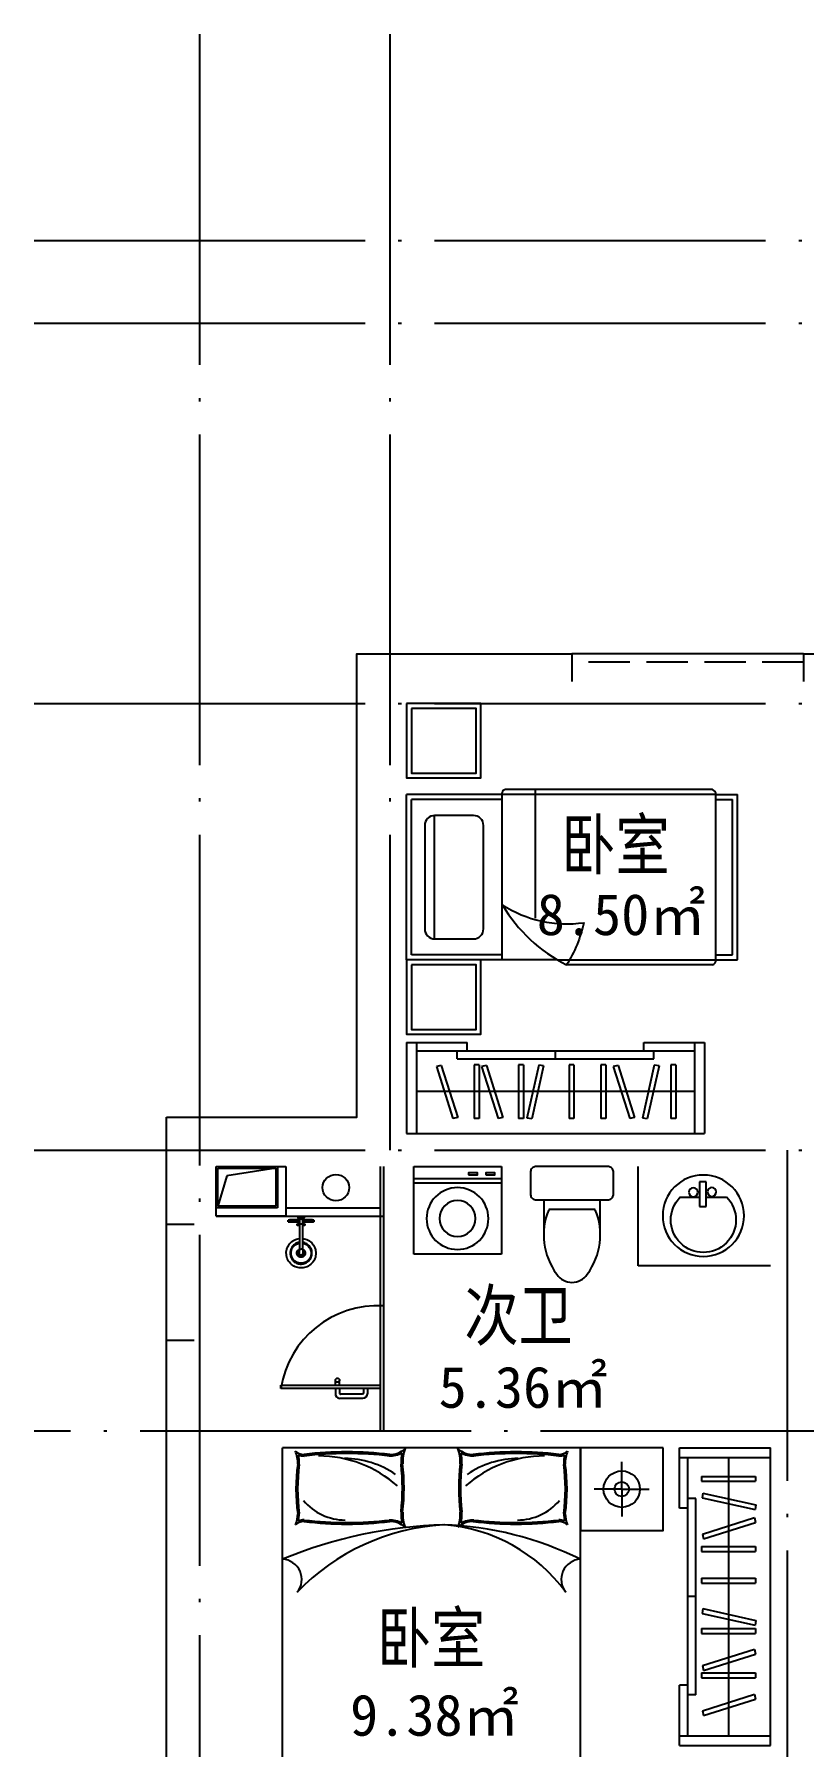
# Model space of a CAD drawing. Extents: x 12099 to 71499, y 175314 to 217314.
# Drawn here: x 21520 to 26170, y 196367 to 206722 of the extents above; entities that cross this region are included whole.
import ezdxf

# ---------------------------------------------------------------- set-up
doc = ezdxf.new("R2010")
doc.units = 0
doc.header["$LTSCALE"] = 1000
doc.header["$MEASUREMENT"] = 0
doc.linetypes.add('DASH', pattern=[0.35, 0.25, -0.1])
doc.linetypes.add('DOTE', pattern=[2.42, 2, -0.2, 0.02, -0.2])
doc.layers.get('0').update_dxf_attribs({"linetype": 'CONTINUOUS'})
for name, color, linetype in [('DOTE', 8, 'DOTE'), ('J家具', 25, 'CONTINUOUS'), ('LVTRY', 6, 'CONTINUOUS'), ('PUB STRM', 4, 'CONTINUOUS'), ('TEXT', 7, 'CONTINUOUS'), ('WALL', 9, 'CONTINUOUS'), ('WINDOW', 4, 'CONTINUOUS'), ('保温层', 42, 'CONTINUOUS'), ('栏板线脚', 5, 'CONTINUOUS')]:
    doc.layers.add(name, color=color, linetype=linetype)
doc.styles.add('-黑体', font='SIMHEI.TTF', dxfattribs={"width": 0.8})
doc.styles.add('DIM_FONT', font='SIMPLEX.shx', dxfattribs={"width": 0.8})
doc.styles.get("Standard").update_dxf_attribs({"font": 'GBENOR', "bigfont": 'GBCBIG'})

# ---------------------------------------------------------------- blocks, each defined once
blk = doc.blocks.new('A$C15E4124F')
at = {"layer": 'WALL'}
for p, q in [((420, 300), (0, 300)), ((0, 300), (0, 0)), ((420, 300), (50, 300)), ((50, 300), (50, 50)), ((410, 290), (60, 290)), ((60, 290), (60, 60)), ((60, 290), (356, 245)), ((356, 245), (410, 60)), ((410, 60), (410, 290)), ((420, 50), (420, 300)), ((420, 0), (420, 300)), ((0, 0), (420, 0)), ((50, 50), (420, 50)), ((60, 60), (410, 60))]:
    blk.add_line(p, q, dxfattribs=at)
blk = doc.blocks.new('_C44FON')
for p, q in [((-550.3, 0), (0, 0)), ((0, -1500), (0, 0)), ((-550.3, -304.7), (-550.3, 0)), ((-550.3, -49.5), (0, -49.5)), ((-500.8, -1450.5), (-500.8, -49.5)), ((-253.9, -49.5), (-253.9, -1450.5)), ((-416.7, -144.1), (-91.1, -144.1)), ((-416.7, -144.1), (-416.7, -168.8)), ((-416.7, -168.8), (-91.1, -168.8)), ((-91.1, -144.1), (-91.1, -168.8)), ((-451.3, -255.2), (-500.8, -255.2)), ((-451.3, -1244.8), (-451.3, -255.2)), ((-409.5, -227.9), (-414, -252.2)), ((-414, -252.2), (-93.8, -311.7)), ((-409.5, -227.9), (-89.3, -287.4)), ((-500.8, -304.7), (-550.3, -304.7)), ((-89.3, -287.4), (-93.8, -311.7)), ((-411.4, -434.6), (-96.4, -351.9)), ((-405.1, -458.5), (-90.1, -375.9)), ((-96.4, -351.9), (-90.1, -375.9)), ((-416.7, -496.9), (-416.7, -521.7)), ((-416.7, -496.9), (-91.1, -496.9)), ((-411.4, -434.6), (-405.1, -458.5)), ((-91.1, -496.9), (-91.1, -521.7)), ((-416.7, -521.7), (-91.1, -521.7)), ((-416.7, -656.8), (-416.7, -681.5)), ((-416.7, -656.8), (-91.1, -656.8)), ((-416.7, -681.5), (-91.1, -681.5)), ((-91.1, -656.8), (-91.1, -681.5)), ((-451.3, -750), (-500.8, -750)), ((-409.5, -810.1), (-414, -834.4)), ((-414, -834.4), (-93.8, -893.9)), ((-409.5, -810.1), (-89.3, -869.5)), ((-416.7, -911.2), (-416.7, -936)), ((-416.7, -911.2), (-91.1, -911.2)), ((-416.7, -936), (-91.1, -936)), ((-89.3, -869.5), (-93.8, -893.9)), ((-91.1, -911.2), (-91.1, -936)), ((-411.4, -1097.7), (-96.4, -1015.1)), ((-96.4, -1015.1), (-90.1, -1039)), ((-411.4, -1097.7), (-405.1, -1121.6)), ((-405.1, -1121.6), (-90.1, -1039)), ((-550.3, -1500), (-550.3, -1195.3)), ((-500.8, -1195.3), (-550.3, -1195.3)), ((-416.7, -1134.4), (-91.1, -1134.4)), ((-416.7, -1134.4), (-416.7, -1159.1)), ((-416.7, -1159.1), (-91.1, -1159.1)), ((-91.1, -1134.4), (-91.1, -1159.1)), ((-451.3, -1244.8), (-500.8, -1244.8)), ((-411.4, -1324.8), (-96.4, -1242.2)), ((-405.1, -1348.7), (-90.1, -1266.1)), ((-96.4, -1242.2), (-90.1, -1266.1)), ((-411.4, -1324.8), (-405.1, -1348.7)), ((-550.3, -1450.5), (0, -1450.5)), ((-550.3, -1500), (0, -1500))]:
    blk.add_line(p, q)
at = {"style": 'DIM_FONT', "width": 0.8, "flags": 9}
for tag in ['YSIZE', 'XSIZE']:
    blk.add_attdef(tag, (0, 0), '', height=0.5, dxfattribs=at)
blk = doc.blocks.new('c02')
at = {"layer": 'J家具'}
for p, q in [((-500, 0), (500, 0)), ((500, -579), (500, 0)), ((-500, -912), (-500, 0)), ((-470, -30), (470, -30)), ((-470, -579), (-470, -30)), ((470, -579), (470, -30)), ((-373, -170), (373, -170)), ((-500, -579), (510, -579)), ((500, -1870), (500, -579)), ((530, -1850), (530, -599)), ((-247, -779), (530, -779)), ((-500, -912), (-500, -1870)), ((-530, -1850), (-530, -967)), ((-500, -1870), (500, -1870)), ((-500, -1870), (-500, -2000)), ((-470, -1870), (-470, -1970)), ((470, -1870), (470, -1970)), ((500, -1870), (500, -2000)), ((-500, -2000), (500, -2000)), ((-470, -1970), (470, -1970))]:
    blk.add_line(p, q, dxfattribs=at)
blk.add_lwpolyline([(-373, -170), (-373, -405, 0.414214), (-313, -465), (313, -465, 0.414214), (373, -405), (373, -170, 0.414214), (313, -110), (-313, -110, 0.414214)], format="xyb", close=True, dxfattribs=at)
blk.add_lwpolyline([(-167, -579, 0.180302), (-275, -1071, -0.088637), (-530, -967, 28871.271551)], format="xyb", dxfattribs=at)
for centre, radius, start, end in [((313, -1392), 944, 120.6075, 153.2773), ((510, -599), 20, 0, 90), ((-501, -1839), 30.7, 200.3566, 272.3152), ((501, -1839), 30.7, 267.6884, 339.6917)]:
    blk.add_arc(centre, radius, start, end, dxfattribs=at)
blk = doc.blocks.new('c03')
at = {"layer": 'J家具', "ltscale": 100}
for points in [[(-225, 0), (225, 0), (225, -450), (-225, -450)], [(-195, -30), (195, -30), (195, -420), (-195, -420)]]:
    blk.add_lwpolyline(points, close=True, dxfattribs=at)
blk = doc.blocks.new('$PLAN$00001613')
for p, q in [((-260, -140), (-260, 140)), ((-200, 170), (-200, -170))]:
    blk.add_line(p, q)
blk.add_lwpolyline([(-430, -170), (-200, -170), (-200, -220, 0.414214), (-170, -250), (-30, -250, 0.414214), (0, -220), (0, 220, 0.414214), (-30, 250), (-170, 250, 0.414214), (-200, 220), (-200, 170), (-430, 170)], format="xyb")
for centre, radius, start, end in [((-413, -227), 398, 67.4505, 126.6381), ((-590, 0), 110, 123.4509, 236.5491), ((-413, 227), 398, 233.3619, 292.5495)]:
    blk.add_arc(centre, radius, start, end)
blk = doc.blocks.new('洗衣机')
at = {"layer": 'LVTRY'}
for p, q in [((288, 576), (-288, 576)), ((-288, 576), (-288, 0)), ((288, 0), (288, 576)), ((288, 499), (-288, 499)), ((288, 470), (-288, 470)), ((-288, 0), (288, 0))]:
    blk.add_line(p, q, dxfattribs=at)
for points in [[(-183, 522), (-243, 522), (-243, 536), (-183, 536)], [(-70, 522), (-130, 522), (-130, 536), (-70, 536)]]:
    blk.add_lwpolyline(points, close=True, dxfattribs=at)
for radius in [203, 118]:
    blk.add_circle((2, 235), radius, dxfattribs=at)
blk = doc.blocks.new('456356gdhd')
at = {"layer": 'LVTRY'}
for p, q in [((56180, -44889), (56180, -44879)), ((56183, -44879), (56181, -44879)), ((56181, -44879), (56181, -44889)), ((56181, -44889), (56183, -44889)), ((56188, -44879), (56183, -44879)), ((56183, -44879), (56188, -44879)), ((56183, -44879), (56183, -44889)), ((56183, -44889), (56183, -44879)), ((56188, -44889), (56183, -44889)), ((56183, -44889), (56188, -44889)), ((56184, -44880), (56188, -44880)), ((56184, -44880), (56184, -44887)), ((56184, -44887), (56188, -44887)), ((56245, -44878), (56188, -44878)), ((56188, -44878), (56188, -44880)), ((56188, -44887), (56188, -44890)), ((56188, -44890), (56244, -44890)), ((56198, -44877), (56189, -44877)), ((56189, -44877), (56245, -44877)), ((56245, -44877), (56198, -44877)), ((56245, -44877), (56198, -44877)), ((56198, -44877), (56245, -44877)), ((56236, -44904), (56236, -44904)), ((56248, -44905), (56236, -44904)), ((56236, -44910), (56236, -44910)), ((56236, -44910), (56248, -44910)), ((56238, -44857), (56238, -44864)), ((56238, -44864), (56278, -44864)), ((56238, -44865), (56255, -44865)), ((56238, -44874), (56245, -44874)), ((56238, -44875), (56238, -44874)), ((56238, -44875), (56245, -44875)), ((56241, -44875), (56241, -44879)), ((56245, -44879), (56241, -44879)), ((56241, -44879), (56245, -44879)), ((56244, -44886), (56246, -44886)), ((56244, -44887), (56244, -44893)), ((56244, -44887), (56246, -44887)), ((56244, -44893), (56247, -44894)), ((56248, -44893), (56244, -44893)), ((56248, -44893), (56244, -44893)), ((56245, -44881), (56245, -44865)), ((56245, -44885), (56245, -44886)), ((56245, -44894), (56245, -44905)), ((56245, -44910), (56245, -44914)), ((56245, -44914), (56248, -44914)), ((56246, -44914), (56248, -44914)), ((56247, -44894), (56247, -44894)), ((56248, -44894), (56247, -44894)), ((56247, -44894), (56248, -44894)), ((56248, -44881), (56248, -44901)), ((56248, -44901), (56258, -44901)), ((56248, -44901), (56248, -45055, 0)), ((56255, -44865), (56260, -44865)), ((56255, -44865), (56255, -44872)), ((56255, -44872), (56255, -44872)), ((56255, -44872), (56255, -44872)), ((56255, -44872), (56255, -44872)), ((56256, -44872), (56256, -44872)), ((56257, -44872), (56257, -44872)), ((56258, -44901), (56268, -44901)), ((56259, -44872), (56259, -44872)), ((56260, -44872), (56260, -44865)), ((56260, -44872), (56260, -44872)), ((56260, -44872), (56260, -44872)), ((56260, -44872), (56260, -44872)), ((56260, -44872), (56260, -44872)), ((56260, -44872), (56260, -44872)), ((56268, -44880), (56268, -44880)), ((56268, -44901), (56268, -44881)), ((56270, -44885), (56268, -44885)), ((56272, -44893), (56268, -44893)), ((56268, -44894), (56271, -44893)), ((56271, -44893), (56268, -44893)), ((56268, -44894), (56268, -44894)), ((56268, -44894), (56268, -44894)), ((56268, -44894), (56268, -44894)), ((56268, -44894), (56268, -44894)), ((56268, -44894), (56268, -44894)), ((56268, -44894), (56268, -44894)), ((56268, -44894), (56268, -44894)), ((56268, -45055, 0), (56268, -44901)), ((56280, -44904), (56268, -44905)), ((56268, -44910), (56280, -44910)), ((56268, -44914), (56270, -44914)), ((56268, -44914), (56270, -44914)), ((56270, -44886), (56270, -44885)), ((56271, -44886), (56270, -44886)), ((56270, -44886), (56271, -44886)), ((56270, -44887), (56272, -44887)), ((56270, -44905), (56270, -44894)), ((56270, -44914), (56270, -44910)), ((56271, -44881), (56271, -44865)), ((56271, -44865), (56271, -44878)), ((56278, -44874), (56271, -44874)), ((56278, -44875), (56271, -44875)), ((56271, -44877), (56327, -44877)), ((56271, -44877), (56318, -44877)), ((56318, -44877), (56271, -44877)), ((56327, -44878), (56271, -44878)), ((56272, -44887), (56272, -44893)), ((56272, -44890), (56327, -44890)), ((56278, -44864), (56278, -44857)), ((56278, -44874), (56278, -44875)), ((56280, -44904), (56280, -44904)), ((56280, -44910), (56280, -44910)), ((56318, -44890), (56327, -44890)), ((56327, -44880), (56327, -44878)), ((56332, -44879), (56327, -44879)), ((56327, -44879), (56333, -44879)), ((56332, -44880), (56327, -44880)), ((56327, -44890), (56327, -44887)), ((56327, -44887), (56332, -44887)), ((56333, -44889), (56327, -44889)), ((56327, -44889), (56332, -44889)), ((56332, -44879), (56332, -44889)), ((56332, -44880), (56332, -44887)), ((56333, -44889), (56333, -44879)), ((56335, -44879), (56333, -44879)), ((56335, -44889), (56333, -44889)), ((56335, -44879), (56335, -44889)), ((56335, -44889), (56335, -44879)), ((56239, -45087, 0), (56239, -45071, 0)), ((56239, -45075, 0), (56239, -45075, 0)), ((56239, -45083, 0), (56239, -45083, 0)), ((56244, -45085, 0), (56244, -45073, 0)), ((56246, -45055, 0), (56246, -45079, 0)), ((56270, -45055, 0), (56258, -45055, 0)), ((56270, -45079, 0), (56270, -45055, 0)), ((56271, -45085, 0), (56271, -45073, 0)), ((56276, -45071, 0), (56276, -45087, 0)), ((56276, -45075, 0), (56276, -45075, 0)), ((56276, -45083, 0), (56276, -45083, 0))]:
    blk.add_line(p, q, dxfattribs=at)
for points in [[(56181, -44879), (56181, -44879), (56181, -44879), (56180, -44879), (56180, -44879), (56180, -44879), (56180, -44879), (56180, -44879), (56180, -44879)], [(56180, -44889), (56180, -44889), (56180, -44889), (56180, -44889), (56180, -44889), (56180, -44889), (56181, -44889), (56181, -44889), (56181, -44889)], [(56183, -44879), (56183, -44879), (56183, -44879), (56183, -44879), (56183, -44879), (56183, -44879), (56183, -44879), (56183, -44879), (56183, -44879)], [(56183, -44889), (56183, -44889), (56183, -44889), (56183, -44889), (56183, -44889), (56183, -44889), (56183, -44889), (56183, -44889), (56183, -44889)], [(56189, -44877), (56189, -44877), (56189, -44877), (56189, -44878), (56188, -44878), (56188, -44878), (56188, -44878), (56188, -44878), (56188, -44878)], [(56188, -44884), (56188, -44883), (56188, -44882), (56188, -44881), (56188, -44880)], [(56188, -44887), (56188, -44887), (56188, -44886), (56188, -44885), (56188, -44884)], [(56188, -44890), (56188, -44890), (56188, -44890), (56188, -44890), (56188, -44890), (56189, -44890), (56189, -44890), (56189, -44890), (56189, -44890)], [(56244, -44890), (56231, -44890), (56209, -44890), (56201, -44890), (56194, -44890), (56190, -44890), (56190, -44890), (56189, -44890), (56189, -44890), (56189, -44890), (56189, -44890), (56189, -44890), (56189, -44890), (56190, -44890), (56190, -44890), (56191, -44890), (56191, -44890), (56192, -44890), (56193, -44890), (56194, -44890), (56195, -44890), (56195, -44890), (56196, -44890), (56196, -44890), (56197, -44890), (56198, -44890)], [(56236, -44904), (56236, -44904), (56236, -44904), (56235, -44904), (56235, -44904), (56235, -44905), (56235, -44905), (56234, -44905), (56234, -44905), (56234, -44906), (56234, -44907), (56234, -44907), (56234, -44908), (56234, -44909), (56234, -44909), (56234, -44909), (56235, -44910), (56235, -44910), (56235, -44910), (56235, -44910), (56236, -44910), (56236, -44910), (56236, -44910)], [(56237, -44907), (56237, -44907), (56237, -44907), (56237, -44906), (56237, -44906), (56237, -44906), (56237, -44905), (56237, -44905), (56237, -44905), (56237, -44905), (56237, -44905), (56237, -44904), (56236, -44904), (56236, -44904), (56236, -44904), (56236, -44904), (56236, -44904)], [(56236, -44910), (56236, -44910), (56236, -44910), (56236, -44910), (56236, -44910), (56237, -44910), (56237, -44910), (56237, -44910), (56237, -44910), (56237, -44909), (56237, -44909), (56237, -44909), (56237, -44908), (56237, -44908), (56237, -44908), (56237, -44908), (56237, -44907)], [(56238, -44864), (56238, -44864), (56238, -44864), (56238, -44864), (56238, -44864), (56238, -44864), (56238, -44865), (56238, -44865), (56238, -44865)], [(56261, -44865), (56263, -44865), (56265, -44865), (56269, -44865), (56272, -44865), (56274, -44865), (56276, -44865), (56277, -44865), (56277, -44865), (56277, -44865), (56277, -44865), (56277, -44865), (56277, -44865), (56277, -44865), (56276, -44865), (56275, -44865), (56274, -44865), (56273, -44865), (56272, -44865), (56270, -44865), (56269, -44865), (56267, -44865), (56265, -44865), (56263, -44865), (56261, -44865), (56258, -44865), (56254, -44865), (56251, -44865), (56247, -44865), (56244, -44865), (56241, -44865), (56240, -44865), (56238, -44865)], [(56241, -44879), (56241, -44879), (56241, -44879), (56241, -44879), (56241, -44879), (56241, -44879), (56241, -44879), (56241, -44879), (56241, -44879)], [(56241, -44879), (56242, -44879), (56243, -44880), (56244, -44880), (56245, -44880)], [(56244, -44886), (56244, -44886), (56244, -44886), (56244, -44886), (56244, -44886), (56244, -44886), (56244, -44886), (56244, -44887), (56244, -44887)], [(56244, -44893), (56244, -44893), (56244, -44893), (56244, -44893), (56244, -44893), (56244, -44893), (56244, -44893), (56244, -44893), (56244, -44893)], [(56248, -44890), (56247, -44889), (56247, -44889), (56247, -44888), (56247, -44888), (56246, -44887), (56246, -44887), (56246, -44886), (56246, -44886), (56245, -44885), (56245, -44885), (56245, -44884), (56245, -44884), (56245, -44883), (56245, -44883), (56245, -44882), (56245, -44881)], [(56245, -44885), (56245, -44885), (56245, -44885)], [(56245, -44914), (56245, -44914), (56245, -44914), (56245, -44914), (56246, -44914), (56246, -44914), (56246, -44914), (56246, -44914), (56246, -44914)], [(56248, -44914), (56247, -44914), (56246, -44914)], [(56247, -44894), (56247, -44894), (56247, -44894), (56247, -44894), (56247, -44894), (56247, -44894), (56247, -44894)], [(56258, -44871), (56257, -44871), (56257, -44872), (56256, -44872), (56256, -44872), (56255, -44872), (56255, -44872), (56254, -44872), (56254, -44872), (56254, -44872), (56253, -44873), (56253, -44873), (56252, -44873), (56252, -44873), (56251, -44874), (56251, -44874), (56251, -44874), (56250, -44875), (56250, -44875), (56250, -44875), (56250, -44876), (56249, -44876), (56249, -44877), (56249, -44877), (56249, -44878), (56248, -44878), (56248, -44879), (56248, -44879), (56248, -44879), (56248, -44880), (56248, -44880), (56248, -44881), (56248, -44881)], [(56255, -44865), (56255, -44865), (56255, -44865), (56255, -44865), (56255, -44865), (56255, -44865), (56255, -44865), (56255, -44865), (56255, -44865)], [(56255, -44872), (56256, -44871), (56257, -44871), (56257, -44871), (56258, -44871), (56258, -44871), (56259, -44871), (56260, -44871), (56260, -44872)], [(56255, -44872), (56255, -44872), (56255, -44872), (56255, -44872), (56255, -44872), (56255, -44872), (56255, -44872), (56255, -44872), (56255, -44872)], [(56268, -44881), (56268, -44881), (56268, -44880), (56267, -44879), (56267, -44879), (56267, -44878), (56267, -44878), (56267, -44877), (56267, -44877), (56266, -44876), (56266, -44876), (56266, -44876), (56265, -44875), (56265, -44875), (56265, -44874), (56264, -44874), (56264, -44874), (56264, -44873), (56263, -44873), (56263, -44873), (56262, -44873), (56262, -44872), (56261, -44872), (56261, -44872), (56261, -44872), (56260, -44872), (56260, -44872), (56259, -44872), (56258, -44871)], [(56260, -44865), (56260, -44865), (56260, -44865), (56260, -44865), (56260, -44865), (56260, -44865), (56260, -44865), (56260, -44865), (56261, -44865)], [(56260, -44872), (56260, -44872), (56260, -44872), (56260, -44872), (56260, -44872), (56260, -44872), (56260, -44872), (56260, -44872), (56260, -44872)], [(56260, -44872), (56260, -44872), (56260, -44872), (56260, -44872), (56260, -44872)], [(56267, -44878), (56268, -44879), (56268, -44879), (56268, -44880), (56268, -44880), (56268, -44881), (56268, -44881), (56268, -44882), (56268, -44882), (56268, -44883), (56268, -44884)], [(56267, -44878), (56267, -44878), (56267, -44878), (56267, -44878), (56267, -44878)], [(56267, -44879), (56267, -44879), (56267, -44879)], [(56268, -44890), (56268, -44889), (56268, -44889), (56269, -44888), (56269, -44888), (56269, -44887), (56269, -44887), (56270, -44886), (56270, -44886), (56270, -44885), (56270, -44885), (56270, -44884), (56270, -44884), (56271, -44883), (56271, -44883), (56271, -44882), (56271, -44881)], [(56270, -44885), (56270, -44886), (56270, -44886), (56270, -44887), (56269, -44887), (56269, -44888), (56269, -44889), (56268, -44889), (56268, -44890)], [(56268, -44894), (56268, -44894), (56268, -44894), (56268, -44894), (56268, -44894), (56268, -44894), (56268, -44894)], [(56268, -44894), (56268, -44894), (56268, -44894), (56268, -44894), (56268, -44894), (56268, -44894), (56268, -44894)], [(56268, -44894), (56268, -44894), (56268, -44894), (56268, -44894), (56268, -44894), (56268, -44894), (56268, -44894)], [(56270, -44885), (56270, -44885), (56270, -44885), (56270, -44885), (56270, -44885)], [(56270, -44914), (56270, -44914), (56270, -44914), (56270, -44914), (56270, -44914), (56270, -44914), (56270, -44914), (56270, -44914), (56270, -44914)], [(56272, -44887), (56272, -44887), (56272, -44886), (56272, -44886), (56272, -44886), (56272, -44886), (56271, -44886), (56271, -44886), (56271, -44886)], [(56271, -44893), (56271, -44893), (56272, -44893), (56272, -44893), (56272, -44893), (56272, -44893), (56272, -44893), (56272, -44893), (56272, -44893)], [(56327, -44890), (56321, -44890), (56306, -44890), (56284, -44890), (56272, -44890)], [(56277, -44865), (56277, -44865), (56277, -44865), (56278, -44864), (56278, -44864), (56278, -44864), (56278, -44864), (56278, -44864), (56278, -44864)], [(56280, -44904), (56279, -44904), (56279, -44904), (56279, -44905), (56279, -44905), (56278, -44905), (56278, -44906), (56278, -44907), (56278, -44907), (56278, -44908), (56278, -44908), (56278, -44909), (56279, -44910), (56279, -44910), (56279, -44910), (56279, -44910), (56280, -44910)], [(56281, -44907), (56281, -44907), (56281, -44907), (56281, -44906), (56281, -44906), (56281, -44906), (56281, -44905), (56281, -44905), (56281, -44905), (56281, -44905), (56281, -44905), (56281, -44904), (56280, -44904), (56280, -44904), (56280, -44904), (56280, -44904), (56280, -44904)], [(56280, -44910), (56280, -44910), (56280, -44910), (56280, -44910), (56280, -44910), (56281, -44910), (56281, -44910), (56281, -44910), (56281, -44910), (56281, -44909), (56281, -44909), (56281, -44909), (56281, -44909), (56281, -44908), (56281, -44908), (56281, -44908), (56281, -44907)], [(56327, -44877), (56325, -44877), (56321, -44877), (56318, -44877)], [(56327, -44878), (56327, -44877), (56327, -44877), (56327, -44877), (56327, -44877)], [(56327, -44878), (56327, -44877), (56327, -44877), (56327, -44877), (56327, -44877)], [(56327, -44878), (56327, -44878), (56327, -44878), (56327, -44878), (56327, -44878), (56327, -44878), (56327, -44878), (56327, -44878), (56327, -44878)], [(56327, -44878), (56327, -44878), (56327, -44878)], [(56327, -44878), (56327, -44878), (56327, -44878), (56327, -44878), (56327, -44878)], [(56327, -44878), (56327, -44878), (56327, -44878)], [(56327, -44880), (56327, -44881), (56327, -44882), (56327, -44883), (56327, -44884)], [(56327, -44884), (56327, -44885), (56327, -44886), (56327, -44887), (56327, -44887)], [(56327, -44890), (56327, -44890), (56327, -44890), (56327, -44890), (56327, -44890), (56327, -44890), (56327, -44890), (56327, -44890), (56327, -44890)], [(56333, -44879), (56333, -44879), (56332, -44879), (56332, -44879), (56332, -44879), (56332, -44879), (56332, -44879), (56332, -44879), (56332, -44879)], [(56332, -44889), (56332, -44889), (56332, -44889), (56332, -44889), (56332, -44889), (56332, -44889), (56332, -44889), (56333, -44889), (56333, -44889)], [(56335, -44879), (56335, -44879), (56335, -44879), (56335, -44879), (56335, -44879), (56335, -44879), (56335, -44879), (56335, -44879), (56335, -44879)], [(56335, -44889), (56335, -44889), (56335, -44889), (56335, -44889), (56335, -44889), (56335, -44889), (56335, -44889), (56335, -44889), (56335, -44889)]]:
    blk.add_lwpolyline(points, dxfattribs=at)
for points in [[(56237, -44907), (56237, -44908), (56237, -44908), (56237, -44909), (56237, -44909), (56237, -44909), (56236, -44910), (56236, -44910), (56236, -44910), (56236, -44910), (56236, -44910), (56235, -44910), (56235, -44910), (56235, -44910), (56235, -44910), (56235, -44909), (56234, -44909), (56234, -44909), (56234, -44908), (56234, -44908), (56234, -44908), (56234, -44907), (56234, -44907), (56234, -44907), (56234, -44906), (56234, -44906), (56234, -44906), (56234, -44905), (56234, -44905), (56235, -44905), (56235, -44905), (56235, -44905), (56235, -44904), (56235, -44904), (56235, -44904), (56236, -44904), (56236, -44904), (56236, -44904), (56236, -44904), (56236, -44905), (56236, -44905), (56237, -44905), (56237, -44905), (56237, -44906), (56237, -44906), (56237, -44906), (56237, -44907), (56237, -44907)], [(56281, -44907), (56281, -44908), (56281, -44908), (56281, -44909), (56281, -44909), (56281, -44909), (56281, -44910), (56281, -44910), (56280, -44910), (56280, -44910), (56280, -44910), (56280, -44910), (56280, -44910), (56279, -44910), (56279, -44910), (56279, -44909), (56279, -44909), (56279, -44909), (56279, -44908), (56279, -44908), (56279, -44908), (56278, -44907), (56278, -44907), (56279, -44907), (56279, -44906), (56279, -44906), (56279, -44906), (56279, -44905), (56279, -44905), (56279, -44905), (56279, -44905), (56279, -44905), (56279, -44904), (56280, -44904), (56280, -44904), (56280, -44904), (56280, -44904), (56280, -44904), (56281, -44904), (56281, -44905), (56281, -44905), (56281, -44905), (56281, -44905), (56281, -44906), (56281, -44906), (56281, -44906), (56281, -44907), (56281, -44907)]]:
    blk.add_lwpolyline(points, close=True, dxfattribs=at)
at = {"layer": 'LVTRY', "elevation": 0}
for points in [[(56168, -45079), (56168, -45072), (56169, -45064), (56171, -45056), (56172, -45052), (56174, -45049), (56175, -45045), (56177, -45041), (56178, -45037), (56181, -45034), (56183, -45030), (56185, -45027), (56188, -45023), (56190, -45020), (56193, -45017), (56196, -45014), (56199, -45011), (56202, -45009), (56206, -45006), (56209, -45004), (56213, -45002), (56216, -45000), (56220, -44998), (56224, -44996), (56231, -44994), (56238, -44992), (56246, -44990)], [(56270, -44990), (56277, -44992), (56285, -44994), (56293, -44997), (56301, -45001), (56308, -45005), (56315, -45010), (56322, -45016), (56327, -45023), (56333, -45030), (56337, -45038), (56341, -45046), (56344, -45054), (56346, -45063), (56347, -45071), (56347, -45079), (56347, -45087), (56346, -45095), (56344, -45103), (56341, -45111), (56338, -45118), (56334, -45126), (56329, -45133), (56323, -45140), (56316, -45146), (56309, -45152), (56302, -45157), (56294, -45161), (56286, -45164), (56278, -45166), (56270, -45168), (56261, -45168), (56254, -45168), (56246, -45168), (56238, -45166), (56230, -45164), (56222, -45161), (56214, -45157), (56207, -45152), (56199, -45147), (56193, -45141), (56187, -45134), (56182, -45127), (56178, -45119), (56174, -45111), (56171, -45103), (56170, -45095), (56169, -45087), (56168, -45079)], [(56246, -45014), (56241, -45015), (56235, -45017), (56230, -45019), (56225, -45021), (56223, -45023), (56220, -45024), (56218, -45026), (56216, -45028), (56213, -45030), (56211, -45032), (56209, -45034), (56207, -45036), (56205, -45038), (56204, -45041), (56202, -45043), (56201, -45046), (56199, -45048), (56198, -45051), (56196, -45057), (56194, -45062), (56193, -45068), (56192, -45073), (56192, -45079)], [(56192, -45079), (56192, -45085), (56193, -45091), (56194, -45096), (56196, -45102), (56199, -45108), (56202, -45114), (56205, -45119), (56210, -45124), (56214, -45129), (56219, -45133), (56225, -45136), (56230, -45139), (56236, -45141), (56242, -45143), (56248, -45144), (56254, -45145), (56259, -45145), (56265, -45144), (56271, -45143), (56277, -45142), (56283, -45140), (56289, -45137), (56295, -45134), (56300, -45130), (56305, -45125), (56309, -45120), (56313, -45115), (56316, -45110), (56319, -45104), (56321, -45098), (56322, -45093), (56323, -45087), (56323, -45081), (56323, -45075), (56323, -45069), (56322, -45063), (56320, -45057), (56317, -45051), (56314, -45045), (56311, -45040), (56307, -45035), (56302, -45030), (56297, -45026), (56292, -45023), (56286, -45020), (56281, -45017), (56275, -45015), (56270, -45014)], [(56197, -45079), (56197, -45074), (56197, -45069), (56199, -45064), (56200, -45059), (56202, -45054), (56204, -45049), (56206, -45047), (56207, -45045), (56209, -45042), (56210, -45040), (56212, -45038), (56214, -45036), (56216, -45034), (56218, -45033), (56222, -45029), (56227, -45026), (56231, -45024), (56236, -45022), (56241, -45020), (56246, -45019)], [(56270, -45019), (56275, -45020), (56280, -45022), (56285, -45025), (56290, -45027), (56295, -45031), (56299, -45035), (56303, -45039), (56307, -45044), (56310, -45049), (56313, -45054), (56315, -45059), (56317, -45065), (56318, -45071), (56318, -45076), (56318, -45082), (56318, -45087), (56317, -45092), (56316, -45097), (56314, -45103), (56311, -45108), (56308, -45113), (56305, -45118), (56301, -45122), (56296, -45126), (56291, -45130), (56286, -45133), (56281, -45135), (56275, -45137), (56270, -45139), (56264, -45139), (56259, -45140), (56254, -45140), (56248, -45139), (56243, -45138), (56238, -45137), (56232, -45134), (56227, -45132), (56222, -45128), (56217, -45125), (56213, -45121), (56209, -45116), (56206, -45111), (56203, -45106), (56201, -45101), (56199, -45095), (56198, -45090), (56197, -45084), (56197, -45079)], [(56270, -45057), (56271, -45058), (56273, -45059), (56275, -45060), (56276, -45062), (56278, -45064), (56279, -45066), (56280, -45068), (56281, -45070), (56282, -45072), (56282, -45074), (56283, -45076), (56283, -45079), (56283, -45081), (56283, -45083), (56282, -45085), (56282, -45087), (56281, -45089), (56280, -45091), (56279, -45093), (56277, -45095), (56276, -45096), (56274, -45098), (56273, -45099), (56271, -45101), (56269, -45102), (56266, -45103), (56264, -45103), (56262, -45104), (56260, -45104), (56258, -45104), (56256, -45104), (56253, -45104), (56251, -45104), (56249, -45103), (56247, -45102), (56245, -45101), (56243, -45100), (56242, -45099), (56240, -45097), (56238, -45095), (56237, -45094), (56236, -45092), (56235, -45090), (56234, -45087), (56233, -45085), (56233, -45083), (56232, -45081), (56232, -45079)], [(56232, -45079), (56232, -45077), (56232, -45076), (56233, -45074), (56233, -45072), (56234, -45071), (56234, -45069), (56235, -45067), (56236, -45066), (56237, -45064), (56238, -45063), (56239, -45062), (56240, -45061), (56242, -45059), (56243, -45058), (56244, -45057), (56246, -45057)], [(56270, -45061), (56271, -45062), (56272, -45063), (56274, -45065), (56275, -45066), (56276, -45068), (56277, -45069), (56277, -45071), (56278, -45073), (56279, -45075), (56279, -45076), (56279, -45078), (56279, -45080), (56279, -45082), (56278, -45084), (56278, -45086), (56277, -45087), (56277, -45089), (56276, -45090), (56275, -45092), (56274, -45093), (56272, -45095), (56271, -45096), (56269, -45097), (56268, -45098), (56266, -45099), (56264, -45099), (56262, -45100), (56261, -45100), (56259, -45100), (56257, -45100), (56255, -45100), (56253, -45100), (56252, -45100), (56250, -45099), (56248, -45098), (56247, -45097), (56245, -45096), (56244, -45095), (56242, -45094), (56241, -45093), (56240, -45091), (56239, -45089), (56238, -45088), (56237, -45086), (56237, -45084), (56236, -45082), (56236, -45081), (56236, -45079)], [(56236, -45079), (56236, -45078), (56236, -45076), (56236, -45075), (56237, -45074), (56237, -45073), (56238, -45071), (56238, -45070), (56239, -45069), (56239, -45068), (56240, -45067), (56241, -45066), (56242, -45064), (56243, -45064), (56244, -45063), (56245, -45062), (56246, -45061)], [(56239, -45071), (56239, -45070), (56240, -45069), (56240, -45069), (56240, -45068), (56241, -45068), (56241, -45067), (56241, -45067), (56242, -45066), (56242, -45066), (56243, -45065), (56243, -45065), (56244, -45064), (56244, -45064), (56245, -45063), (56245, -45063), (56246, -45063)], [(56239, -45074), (56239, -45075), (56239, -45075), (56239, -45076), (56239, -45077), (56239, -45077), (56239, -45078), (56239, -45078), (56239, -45079)], [(56239, -45078), (56239, -45078), (56239, -45078), (56239, -45078), (56239, -45079), (56239, -45079), (56239, -45079), (56239, -45079), (56239, -45079)], [(56239, -45079), (56239, -45079), (56239, -45079), (56239, -45079), (56239, -45079), (56239, -45079), (56239, -45080), (56239, -45080), (56239, -45080)], [(56239, -45079), (56239, -45080), (56239, -45080), (56239, -45081), (56239, -45081), (56239, -45082), (56239, -45083), (56239, -45083), (56239, -45084)], [(56276, -45087), (56275, -45089), (56275, -45090), (56274, -45091), (56273, -45092), (56272, -45093), (56271, -45094), (56270, -45095), (56269, -45096), (56267, -45097), (56266, -45097), (56265, -45098), (56263, -45098), (56262, -45099), (56260, -45099), (56259, -45099), (56258, -45099), (56256, -45099), (56255, -45099), (56253, -45099), (56252, -45098), (56251, -45098), (56249, -45097), (56248, -45097), (56247, -45096), (56245, -45095), (56244, -45094), (56243, -45093), (56242, -45092), (56241, -45091), (56240, -45090), (56240, -45089), (56239, -45087)], [(56244, -45073), (56244, -45074), (56243, -45075), (56243, -45075), (56243, -45076), (56243, -45077), (56243, -45077), (56243, -45078), (56243, -45079)], [(56243, -45079), (56243, -45080), (56243, -45080), (56243, -45081), (56243, -45082), (56243, -45083), (56243, -45083), (56244, -45084), (56244, -45085)], [(56246, -45070), (56245, -45070), (56245, -45071), (56245, -45071), (56245, -45072), (56244, -45072), (56244, -45072), (56244, -45073), (56244, -45073)], [(56244, -45085), (56244, -45086), (56245, -45087), (56245, -45088), (56246, -45088), (56247, -45089), (56248, -45090), (56248, -45091), (56249, -45091), (56250, -45092), (56251, -45092), (56252, -45093), (56253, -45093), (56254, -45094), (56256, -45094), (56257, -45094), (56258, -45094), (56259, -45094), (56260, -45094), (56261, -45094), (56262, -45093), (56263, -45093), (56264, -45092), (56265, -45092), (56266, -45091), (56267, -45091), (56268, -45090), (56268, -45089), (56269, -45088), (56270, -45088), (56270, -45087), (56271, -45086), (56271, -45085)], [(56246, -45055), (56249, -45055), (56258, -45055)], [(56258, -45091), (56257, -45091), (56256, -45091), (56256, -45091), (56255, -45091), (56255, -45091), (56254, -45090), (56254, -45090), (56253, -45090), (56252, -45090), (56252, -45089), (56251, -45089), (56251, -45089), (56250, -45089), (56250, -45088), (56250, -45088), (56249, -45087), (56249, -45087), (56248, -45087), (56248, -45086), (56248, -45086), (56247, -45085), (56247, -45085), (56247, -45084), (56247, -45084), (56246, -45083), (56246, -45082), (56246, -45082), (56246, -45081), (56246, -45081), (56246, -45080), (56246, -45080), (56246, -45079)], [(56270, -45079), (56269, -45079), (56269, -45080), (56269, -45081), (56269, -45081), (56269, -45082), (56269, -45082), (56269, -45083), (56269, -45083), (56268, -45084), (56268, -45084), (56268, -45085), (56268, -45085), (56267, -45086), (56267, -45086), (56266, -45087), (56266, -45087), (56266, -45088), (56265, -45088), (56265, -45089), (56264, -45089), (56264, -45089), (56263, -45090), (56263, -45090), (56262, -45090), (56261, -45090), (56261, -45090), (56260, -45091), (56260, -45091), (56259, -45091), (56259, -45091), (56258, -45091), (56258, -45091)], [(56270, -45063), (56270, -45063), (56271, -45063), (56271, -45064), (56272, -45064), (56272, -45065), (56272, -45065), (56273, -45066), (56273, -45066), (56274, -45067), (56274, -45067), (56274, -45068), (56275, -45068), (56275, -45069), (56275, -45069), (56276, -45070), (56276, -45071)], [(56271, -45073), (56271, -45073), (56271, -45072), (56271, -45072), (56270, -45072), (56270, -45071), (56270, -45071), (56270, -45070), (56270, -45070)], [(56271, -45085), (56272, -45084), (56272, -45083), (56272, -45083), (56272, -45082), (56272, -45081), (56272, -45080), (56272, -45080), (56272, -45079), (56272, -45078), (56272, -45077), (56272, -45077), (56272, -45076), (56272, -45075), (56272, -45075), (56272, -45074), (56271, -45073)], [(56276, -45084), (56276, -45083), (56277, -45081), (56277, -45080), (56277, -45079), (56277, -45078), (56277, -45077), (56276, -45075), (56276, -45074)], [(56276, -45079), (56276, -45079), (56276, -45079), (56276, -45079), (56276, -45079), (56276, -45078), (56276, -45078), (56277, -45078), (56277, -45078)], [(56277, -45080), (56277, -45080), (56276, -45080), (56276, -45079), (56276, -45079), (56276, -45079), (56276, -45079), (56276, -45079), (56276, -45079)]]:
    blk.add_lwpolyline(points, dxfattribs=at)
blk = doc.blocks.new('6356345')
at = {"layer": 'J家具'}
for p, q in [((40182, -44473), (38382, -44473)), ((38382, -46423), (38382, -44473)), ((40182, -46423), (40182, -44473)), ((40432, -44723), (40432, -44557)), ((40432, -44723), (40266, -44723)), ((40432, -44723), (40598, -44723)), ((40432, -44723), (40432, -44889)), ((39357, -46473), (38432, -46473)), ((39357, -46473), (40132, -46473))]:
    blk.add_line(p, q, dxfattribs=at)
blk.add_lwpolyline([(40682, -44473), (40182, -44473), (40182, -44973), (40682, -44973)], close=True, dxfattribs=at)
for points in [[(38382, -46420), (38383, -46419), (38384, -46419), (38385, -46418), (38386, -46418), (38386, -46418), (38387, -46418), (38387, -46418), (38388, -46418), (38388, -46418), (38389, -46418), (38389, -46418), (38390, -46418), (38390, -46417), (38390, -46417), (38391, -46417), (38391, -46417), (38392, -46417), (38392, -46417), (38393, -46417), (38393, -46417), (38393, -46416), (38394, -46416), (38394, -46416), (38394, -46416)], [(38387, -46434), (38389, -46433), (38390, -46433), (38391, -46432), (38391, -46431), (38392, -46431), (38393, -46431), (38393, -46430), (38394, -46430), (38395, -46430), (38395, -46430), (38395, -46429), (38396, -46429), (38396, -46429), (38397, -46428), (38397, -46428), (38398, -46428), (38398, -46428), (38399, -46427), (38399, -46427), (38399, -46427), (38400, -46426), (38401, -46426), (38401, -46426), (38402, -46425), (38402, -46425), (38403, -46425), (38404, -46424), (38405, -46424), (38405, -46423), (38406, -46423), (38407, -46422), (38407, -46422), (38408, -46422), (38409, -46421), (38409, -46421), (38410, -46420), (38410, -46420), (38411, -46420), (38411, -46419), (38412, -46419), (38413, -46419), (38413, -46418), (38414, -46418), (38414, -46418), (38415, -46418), (38415, -46417), (38416, -46417), (38416, -46417), (38417, -46416), (38417, -46416), (38418, -46416), (38419, -46415), (38419, -46415), (38420, -46415), (38420, -46414), (38421, -46414), (38421, -46414), (38422, -46413), (38422, -46413), (38423, -46413), (38423, -46412), (38424, -46412), (38424, -46412), (38424, -46412), (38425, -46411), (38425, -46411), (38425, -46411), (38425, -46411), (38426, -46411), (38426, -46412), (38426, -46412), (38426, -46412), (38425, -46412), (38425, -46412), (38425, -46413), (38424, -46413), (38423, -46413), (38423, -46414), (38422, -46414), (38422, -46415), (38421, -46416), (38421, -46416), (38421, -46417), (38420, -46418), (38420, -46419), (38419, -46419), (38419, -46420), (38418, -46420), (38418, -46421), (38417, -46421), (38416, -46421), (38416, -46422), (38415, -46422), (38414, -46422), (38413, -46422), (38412, -46423), (38412, -46423), (38411, -46423), (38410, -46424), (38409, -46424), (38408, -46425), (38407, -46425), (38407, -46426), (38406, -46426), (38405, -46427), (38404, -46427), (38403, -46427), (38402, -46427), (38401, -46428), (38400, -46428), (38399, -46428), (38398, -46428), (38398, -46428), (38397, -46429), (38397, -46429), (38396, -46429), (38396, -46429), (38395, -46430), (38395, -46430), (38395, -46430), (38394, -46430), (38394, -46431), (38394, -46431), (38393, -46431), (38393, -46432), (38393, -46432), (38392, -46433), (38392, -46433), (38391, -46433), (38391, -46434), (38390, -46434), (38390, -46435), (38389, -46435), (38389, -46436), (38388, -46437), (38387, -46437)], [(38410, -46468), (38411, -46466), (38412, -46464), (38412, -46462), (38413, -46460), (38413, -46459), (38413, -46458), (38414, -46457), (38414, -46455), (38414, -46454), (38414, -46453), (38415, -46452), (38415, -46451), (38416, -46450), (38416, -46449), (38417, -46447), (38417, -46446)], [(38426, -46430), (38425, -46436), (38424, -46440), (38423, -46444), (38422, -46446), (38422, -46448), (38421, -46449), (38421, -46450), (38421, -46451), (38420, -46451), (38420, -46452), (38420, -46452), (38420, -46453), (38420, -46454), (38420, -46454), (38420, -46455), (38420, -46456), (38419, -46456), (38419, -46457), (38419, -46458), (38419, -46460), (38419, -46462), (38418, -46464), (38418, -46467), (38417, -46471)], [(38426, -46430), (38428, -46429), (38429, -46431), (38429, -46431), (38428, -46439), (38427, -46443), (38426, -46444), (38427, -46448), (38424, -46454), (38424, -46457), (38427, -46460), (38428, -46463), (38428, -46465), (38428, -46473), (38428, -46472)], [(38446, -46459), (38447, -46460), (38447, -46462), (38447, -46464), (38447, -46466), (38448, -46468), (38448, -46470), (38448, -46471), (38448, -46473)], [(40118, -46459), (40117, -46460), (40117, -46462), (40116, -46464), (40116, -46466), (40116, -46468), (40116, -46470), (40116, -46471), (40116, -46473)], [(40138, -46430), (40136, -46429), (40135, -46431), (40135, -46431), (40136, -46439), (40136, -46443), (40138, -46444), (40137, -46448), (40140, -46454), (40140, -46457), (40137, -46460), (40136, -46463), (40136, -46465), (40136, -46473), (40136, -46472)], [(40176, -46434), (40175, -46433), (40174, -46433), (40173, -46432), (40172, -46431), (40171, -46431), (40171, -46431), (40170, -46430), (40170, -46430), (40169, -46430), (40169, -46430), (40168, -46429), (40168, -46429), (40167, -46429), (40167, -46428), (40166, -46428), (40166, -46428), (40166, -46428), (40165, -46427), (40165, -46427), (40164, -46427), (40164, -46426), (40163, -46426), (40163, -46426), (40162, -46425), (40161, -46425), (40161, -46425), (40160, -46424), (40159, -46424), (40158, -46423), (40158, -46423), (40157, -46422), (40156, -46422), (40156, -46422), (40155, -46421), (40154, -46421), (40154, -46420), (40153, -46420), (40153, -46420), (40152, -46419), (40152, -46419), (40151, -46419), (40151, -46418), (40150, -46418), (40150, -46418), (40149, -46418), (40148, -46417), (40148, -46417), (40147, -46417), (40147, -46416), (40146, -46416), (40146, -46416), (40145, -46415), (40144, -46415), (40144, -46415), (40143, -46414), (40143, -46414), (40142, -46414), (40142, -46413), (40141, -46413), (40141, -46413), (40141, -46412), (40140, -46412), (40140, -46412), (40139, -46412), (40139, -46411), (40139, -46411), (40138, -46411), (40138, -46411), (40138, -46411), (40138, -46412), (40138, -46412), (40138, -46412), (40138, -46412), (40139, -46412), (40139, -46413), (40140, -46413), (40140, -46413), (40141, -46414), (40141, -46414), (40142, -46415), (40142, -46416), (40143, -46416), (40143, -46417), (40143, -46418), (40144, -46419), (40144, -46419), (40145, -46420), (40145, -46420), (40146, -46421), (40147, -46421), (40147, -46421), (40148, -46422), (40149, -46422), (40150, -46422), (40150, -46422), (40151, -46423), (40152, -46423), (40153, -46423), (40154, -46424), (40155, -46424), (40155, -46425), (40156, -46425), (40157, -46426), (40158, -46426), (40159, -46427), (40160, -46427), (40161, -46427), (40162, -46427), (40163, -46428), (40164, -46428), (40165, -46428), (40165, -46428), (40166, -46428), (40167, -46429), (40167, -46429), (40168, -46429), (40168, -46429), (40168, -46430), (40169, -46430), (40169, -46430), (40170, -46430), (40170, -46431), (40170, -46431), (40170, -46431), (40171, -46432), (40171, -46432), (40172, -46433), (40172, -46433), (40172, -46433), (40173, -46434), (40173, -46434), (40174, -46435), (40174, -46435), (40175, -46436), (40176, -46437), (40176, -46437)], [(40138, -46430), (40139, -46436), (40140, -46440), (40141, -46444), (40141, -46446), (40142, -46448), (40142, -46449), (40143, -46450), (40143, -46451), (40143, -46451), (40143, -46452), (40144, -46452), (40144, -46453), (40144, -46454), (40144, -46454), (40144, -46455), (40144, -46456), (40144, -46456), (40144, -46457), (40145, -46458), (40145, -46460), (40145, -46462), (40146, -46464), (40146, -46467), (40147, -46471)], [(40154, -46468), (40153, -46466), (40152, -46464), (40152, -46462), (40151, -46460), (40151, -46459), (40150, -46458), (40150, -46457), (40150, -46455), (40150, -46454), (40149, -46453), (40149, -46452), (40149, -46451), (40148, -46450), (40148, -46449), (40147, -46447), (40146, -46446)], [(40182, -46420), (40181, -46419), (40180, -46419), (40179, -46418), (40178, -46418), (40177, -46418), (40177, -46418), (40176, -46418), (40176, -46418), (40175, -46418), (40175, -46418), (40175, -46418), (40174, -46418), (40174, -46417), (40173, -46417), (40173, -46417), (40172, -46417), (40172, -46417), (40171, -46417), (40171, -46417), (40171, -46417), (40170, -46416), (40170, -46416), (40170, -46416), (40170, -46416)]]:
    blk.add_lwpolyline(points, dxfattribs=at)
for radius in [110, 44]:
    blk.add_circle((40432, -44723), radius, dxfattribs=at)
for centre, radius, start, end in [((38509, -44437), 75.8, 227.8595, 271.8012), ((38282, -44567), 192, 358.3923, 22.6023), ((38509, -44437), 85.7, 247.5713, 271.8012), ((38282, -44567), 201, 358.3923, 14.5516), ((38771, -46737), 2239, 83.341, 96.6479), ((38771, -46738), 2230, 83.3352, 96.6537), ((38598, -45242), 720, 48.377, 89.8956), ((39031, -44375), 138, 268.4473, 311.5839), ((39031, -44375), 147, 268.4473, 299.8513), ((39333, -44557), 235, 166.7699, 183.4755), ((39333, -44557), 225, 159.515, 183.4755), ((39533, -44375), 138, 228.4161, 271.5527), ((39231, -44557), 225, 356.5245, 20.485), ((39533, -44375), 147, 240.1487, 271.5527), ((39231, -44557), 235, 356.5245, 13.2301), ((39966, -45242), 720, 90.1044, 131.623), ((39793, -46737), 2239, 83.3521, 96.659), ((39793, -46738), 2230, 83.3463, 96.6648), ((40054, -44437), 75.8, 268.1988, 312.1405), ((40054, -44437), 85.7, 268.1988, 292.4287), ((40282, -44567), 201, 165.4484, 181.6077), ((40282, -44567), 192, 157.3977, 181.6077), ((39556, -44722), 1093, 172.1489, 187.8511), ((39556, -44722), 1083, 172.1489, 187.8511), ((38756, -45086), 548, 55.6185, 89.9122), ((37845, -44716), 1261, 353.426, 6.574), ((37845, -44716), 1271, 353.426, 6.574), ((40718, -44716), 1271, 173.426, 186.574), ((40718, -44716), 1261, 173.426, 186.574), ((39807, -45086), 548, 90.0878, 124.3815), ((39008, -44722), 1083, 352.1489, 7.8511), ((39008, -44722), 1093, 352.1489, 7.8511), ((38764, -44571), 339, 220.8277, 269.4443), ((39799, -44571), 339, 270.5557, 319.1723), ((38282, -44866), 192, 337.3977, 358.3923), ((38509, -44995), 75.8, 88.1988, 132.1405), ((38282, -44866), 201, 345.4484, 358.3923), ((38509, -44995), 85.7, 88.1988, 112.4287), ((38771, -42695), 2239, 263.3521, 276.659), ((38771, -42695), 2230, 263.3463, 276.6648), ((39031, -45057), 147, 60.1487, 91.5527), ((39031, -45057), 138, 48.4161, 91.5527), ((39333, -44875), 235, 176.5245, 193.2301), ((39333, -44875), 225, 176.5245, 200.485), ((39231, -44875), 225, 339.515, 3.4755), ((39533, -45057), 138, 88.4473, 131.5839), ((39231, -44875), 235, 346.7699, 3.4755), ((39533, -45057), 147, 88.4473, 119.8513), ((39793, -42695), 2239, 263.341, 276.6479), ((39793, -42695), 2230, 263.3352, 276.6537), ((40054, -44995), 85.7, 67.5713, 91.8012), ((40054, -44995), 75.8, 47.8595, 91.8012), ((40282, -44866), 201, 181.6077, 194.5516), ((40282, -44866), 192, 181.6077, 202.6023), ((39432, -47684), 2746, 91.5092, 112.4921), ((39432, -46274), 1337, 93.4677, 136.0062), ((39290, -46946), 2008, 63.6314, 88.1806), ((39284, -45941), 1005, 36.3787, 85.5358), ((38376, -45269), 122, 320.929, 87.3035), ((40188, -45269), 122, 92.6965, 219.071), ((38432, -46423), 50, 180, 270), ((40132, -46423), 50, 270, 360)]:
    blk.add_arc(centre, radius, start, end, dxfattribs=at)
blk = doc.blocks.new('x2')
at = {"layer": 'LVTRY'}
for p, q in [((-17, 113), (-140, 113)), ((-17, 205), (24, 205)), ((-17, 55), (-17, 205)), ((24, 205), (24, 55)), ((140, 113), (24, 113)), ((24, 55), (-17, 55))]:
    blk.add_line(p, q, dxfattribs=at)
for centre, radius in [((0, 0), 246), ((-51, 144), 26.7), ((61, 142), 26.7)]:
    blk.add_circle(centre, radius, dxfattribs=at)
blk.add_arc((0, -25), 197, 135.2527, 44.7473, dxfattribs=at)
at = {"layer": 'LVTRY', "style": 'DIM_FONT', "width": 0.8, "flags": 9}
for tag in ['YSIZE', 'XSIZE']:
    blk.add_attdef(tag, (5, 248), '', height=0.5, rotation=270, dxfattribs=at)

msp = doc.modelspace()

# ---------------------------------------------------------------- linework, layer by layer
at = {"layer": 'DOTE', "linetype": 'DOTE'}
for p, q in [((22520, 206722), (22520, 186375)), ((23670, 206722), (23670, 199975)), ((21520, 205475), (55620, 205475)), ((21520, 204975), (55605, 204975)), ((21520, 202675), (55620, 202675)), ((21520, 199975), (55670, 199975)), ((26070, 199975), (26070, 192975)), ((55620, 198275), (21520, 198275))]:
    msp.add_line(p, q, dxfattribs=at)
at = {"layer": 'LVTRY'}
for p, q in [((25170, 199275), (25170, 199875)), ((25970, 199275), (25170, 199275))]:
    msp.add_line(p, q, dxfattribs=at)
at = {"layer": 'PUB STRM'}
msp.add_circle((23343, 199748), 80, dxfattribs=at)
at = {"layer": 'WALL'}
for p, q in [((22620, 199575), (23630, 199575)), ((23040, 199625), (23610, 199625))]:
    msp.add_line(p, q, dxfattribs=at)
at = {"layer": 'WINDOW'}
for p, q in [((23610, 199875), (23610, 198275)), ((23630, 199875), (23630, 198275)), ((23010, 198534), (23010, 198554)), ((23010, 198554), (23610, 198554)), ((23610, 198534), (23010, 198534)), ((23340, 198554), (23340, 198584)), ((23340, 198534), (23340, 198504)), ((23365, 198554), (23365, 198584)), ((23365, 198534), (23365, 198504)), ((23505, 198499), (23369, 198499)), ((23510, 198534), (23510, 198504)), ((23535, 198534), (23535, 198504)), ((23505, 198474), (23365, 198474))]:
    msp.add_line(p, q, dxfattribs=at)
msp.add_circle((23353, 198584), 12.5, dxfattribs=at)
for centre, radius, start, end in [((23595, 198442), 592, 86.6095, 171.0474), ((23368, 198502), 28.1, 175.7316, 263.8795), ((23370, 198504), 4.45, 172.3293, 277.6707), ((23505, 198505), 30.3, 270.5797, 359.4203), ((23505, 198505), 5.34, 273.5034, 356.4966)]:
    msp.add_arc(centre, radius, start, end, dxfattribs=at)
at = {"layer": '保温层'}
for p, q in [((22320, 199525), (22320, 200175)), ((22320, 196225), (22320, 198825))]:
    msp.add_line(p, q, dxfattribs=at)
for points in [[(22320, 200175), (23470, 200175), (23470, 202975), (24770, 202975)], [(24770, 202975), (24770, 202808)], [(26170, 202975), (27470, 202975), (27470, 201475), (28020, 201475)], [(26170, 202975), (26170, 202808)], [(22320, 199528), (22487, 199528)], [(22320, 198825), (22487, 198825)]]:
    msp.add_lwpolyline(points, dxfattribs=at)
at = {"layer": '栏板线脚'}
for p, q in [((26170, 202975), (24770, 202975)), ((22320, 198825), (22320, 199525))]:
    msp.add_line(p, q, dxfattribs=at)
at = {"layer": '栏板线脚', "linetype": 'DASH'}
msp.add_line((26170, 202925), (24770, 202925), dxfattribs=at)

# ---------------------------------------------------------------- block references
at = {"layer": 'J家具', "xscale": -1, "rotation": 90}
for p in [(23770, 202450), (23770, 200900)]:
    msp.add_blockref('c03', p, dxfattribs=at)
at = {"layer": 'J家具', "rotation": 90}
msp.add_blockref('c02', (23770, 201625), dxfattribs=at)
at = {"layer": 'J家具', "extrusion": (0, 0, -1), "xscale": -0.999499998986721, "yscale": 1.199999999254942, "zscale": -0.9999999999999999, "rotation": 90}
msp.add_blockref('_C44FON', (-25570, 200075), dxfattribs=at)
at = {"layer": 'J家具'}
msp.add_blockref('6356345', (-15361, 242648), dxfattribs=at)
at = {"layer": 'J家具', "extrusion": (0, 0, -1), "xscale": -0.999499998986721, "yscale": 1.199999999254942, "zscale": -0.9999999999999999}
msp.add_blockref('_C44FON', (-25970, 198175), dxfattribs=at)
at = {"layer": 'LVTRY', "xscale": -0.9201389998197556, "yscale": 0.9201390035450459, "zscale": 0.9201390030043766}
msp.add_blockref('洗衣机', (24080, 199345), dxfattribs=at)
at = {"layer": 'LVTRY', "extrusion": (0, 0, -1), "xscale": -1, "zscale": -1, "rotation": 270}
msp.add_blockref('$PLAN$00001613', (-24770, 199875), dxfattribs=at)
at = {"layer": 'LVTRY', "xscale": -1}
msp.add_blockref('x2', (25564, 199578), dxfattribs=at)
at = {"layer": 'LVTRY'}
msp.add_blockref('456356gdhd', (-33125, 244431), dxfattribs=at)
at = {"layer": 'PUB STRM', "xscale": -1, "rotation": 359.9999989327829}
msp.add_blockref('A$C15E4124F', (23040, 199575), dxfattribs=at)
msp.add_blockref('A$C15E4124F', (23040, 199575), dxfattribs=at)

# ---------------------------------------------------------------- texts
at = {"layer": 'TEXT', "style": '-黑体', "width": 0.8}
for s, p in [('卧室', (24705, 201672)), ('次卫', (24120, 198826)), ('卧室', (23591, 196876))]:
    msp.add_text(s, height=300, dxfattribs=at).set_placement(p)
at = {"layer": 'TEXT', "color": 0, "char_height": 250, "width": 1549.83, "attachment_point": 1}
for s, insert in [('{\\fSimHei|b0|i0|c134|p2;8.50\\fSimHei|b0|i0|c129|p2;㎡}', (24557, 201525)), ('{\\fSimHei|b0|i0|c134|p2;5.36\\fSimHei|b0|i0|c129|p2;㎡}', (23964, 198667)), ('{\\fSimHei|b0|i0|c134|p2;9.38\\fSimHei|b0|i0|c129|p2;㎡}', (23429, 196684))]:
    msp.add_mtext(s, dxfattribs=dict(at, insert=insert))

doc.saveas('drawing.dxf')
